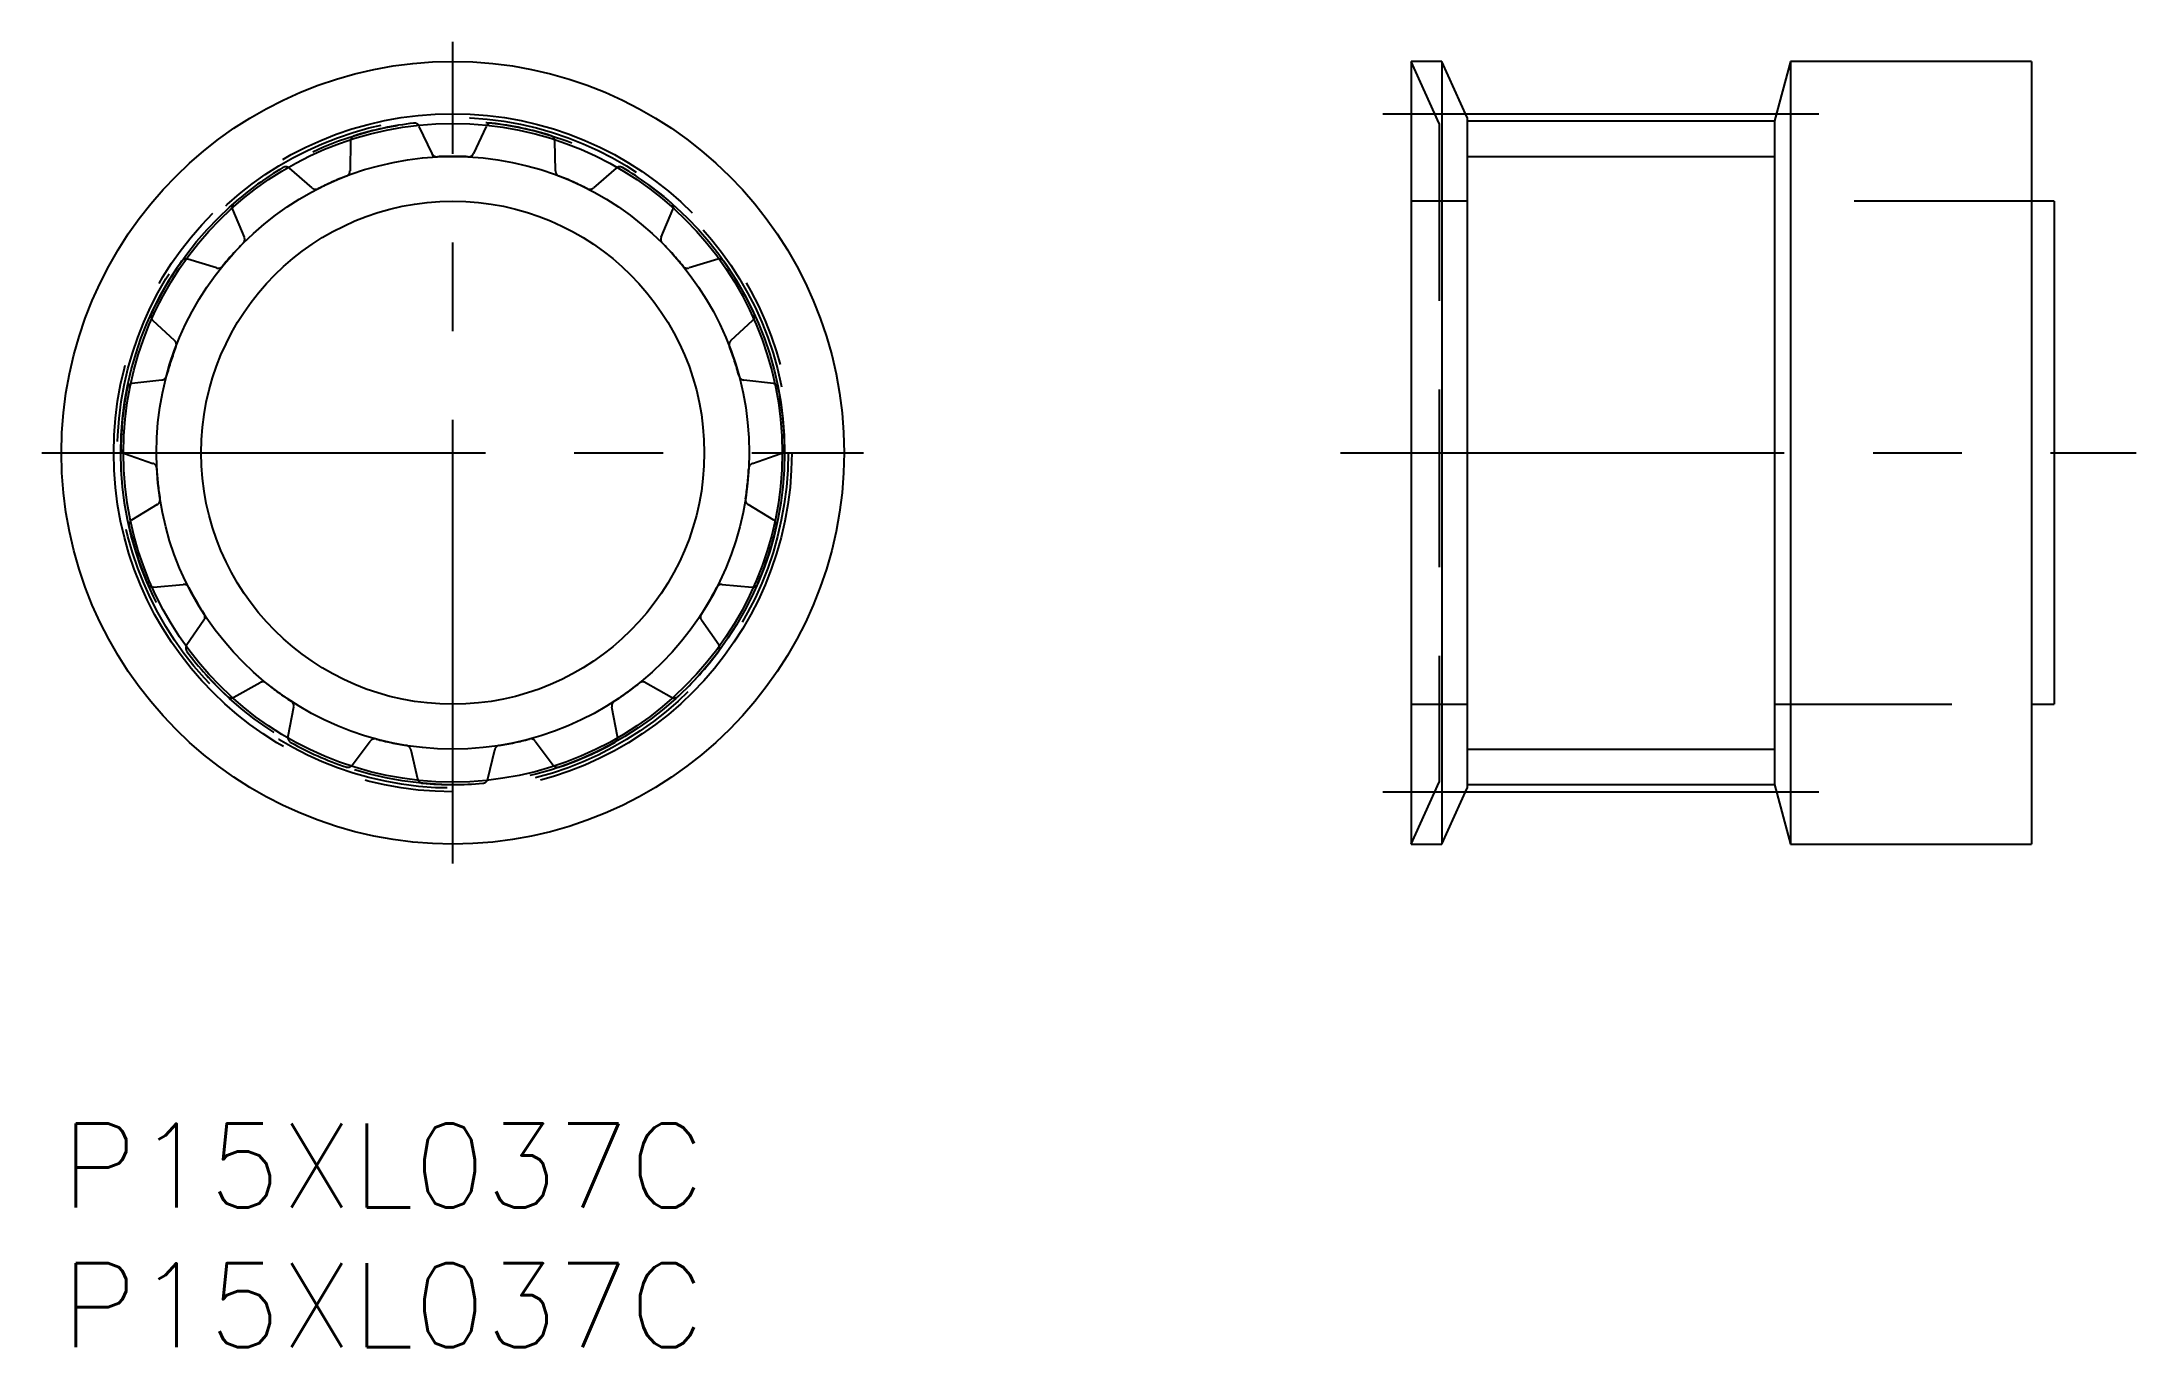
# Model space of a CAD drawing. Extents: x -0.7 to 74.2, y -8 to 38.7.
import ezdxf

# ---------------------------------------------------------------- set-up
doc = ezdxf.new("R2010")
doc.units = 0
doc.header["$LTSCALE"] = 0.5
for name, pattern in [('CENTER', [50.8, 31.75, -6.35, 6.35, -6.35]), ('DASHED', [19.05, 12.7, -6.35]), ('PHANTOM', [63.5, 31.75, -6.35, 6.35, -6.35, 6.35, -6.35])]:
    doc.linetypes.add(name, pattern=pattern)
for name, color, linetype in [('MSM_CENTER', 1, 'CENTER'), ('MSM_CONTINUOUS', 7, 'CONTINUOUS'), ('MSM_DASHED', 4, 'DASHED'), ('MSM_IMAGINARY', 6, 'PHANTOM'), ('MSM_NARROW', 5, 'CONTINUOUS'), ('MSM_PART_NUMBER', 7, 'CONTINUOUS')]:
    doc.layers.add(name, color=color, linetype=linetype)
doc.styles.get("Standard").update_dxf_attribs({"font": 'txt.shx', "height": 3, "bigfont": 'bigfont.shx'})

msp = doc.modelspace()

# ---------------------------------------------------------------- linework, layer by layer
at = {"layer": 'MSM_CENTER'}
for p, q in [((14, 9.3), (14, 38.7)), ((47.273, 36.13), (62.878, 36.13)), ((-0.7, 24), (28.7, 24)), ((45.766, 24), (74.229, 24)), ((47.273, 11.87), (62.878, 11.87))]:
    msp.add_line(p, q, dxfattribs=at)
msp.add_circle((14, 24), 12.13, dxfattribs=at)
at = {"layer": 'MSM_CONTINUOUS'}
for p, q in [((49.388, 38), (48.291, 38)), ((48.291, 38), (48.291, 10)), ((50.291, 36), (49.388, 38)), ((49.388, 38), (49.388, 10)), ((61.86, 38), (61.291, 35.875)), ((70.491, 38), (61.86, 38)), ((61.86, 38), (61.86, 10)), ((70.491, 38), (70.491, 10)), ((50.291, 36), (50.291, 12)), ((50.291, 35.875), (61.291, 35.875)), ((61.291, 35.875), (61.291, 12.125)), ((71.291, 33), (70.491, 33)), ((71.291, 33), (71.291, 15)), ((70.491, 15), (71.291, 15)), ((49.388, 10), (50.291, 12)), ((50.291, 12.125), (61.291, 12.125)), ((61.291, 12.125), (61.86, 10)), ((48.291, 10), (49.388, 10)), ((61.86, 10), (70.491, 10))]:
    msp.add_line(p, q, dxfattribs=at)
for radius in [14, 11.785, 9]:
    msp.add_circle((14, 24), radius, dxfattribs=at)
at = {"layer": 'MSM_DASHED'}
for p, q in [((49.291, 35.785), (48.291, 38)), ((13.258, 34.706), (12.804, 35.678)), ((15.196, 35.678), (14.742, 34.706)), ((49.291, 35.785), (49.291, 12.215)), ((10.342, 35.155), (10.324, 34.082)), ((17.676, 34.082), (17.658, 35.155)), ((8.967, 33.478), (8.158, 34.182)), ((19.842, 34.182), (19.033, 33.478)), ((50.291, 33), (48.291, 33)), ((70.491, 33), (61.291, 33)), ((70.491, 33), (61.291, 33)), ((6.122, 32.703), (6.541, 31.715)), ((21.459, 31.715), (21.878, 32.703)), ((5.547, 30.612), (4.521, 30.926)), ((23.479, 30.926), (22.453, 30.612)), ((3.263, 28.746), (4.047, 28.014)), ((23.953, 28.014), (24.737, 28.746)), ((3.589, 26.602), (2.524, 26.472)), ((25.476, 26.472), (24.411, 26.602)), ((2.261, 23.968), (3.275, 23.619)), ((24.725, 23.619), (25.739, 23.968)), ((3.43, 22.143), (2.511, 21.59)), ((25.489, 21.59), (24.57, 22.143)), ((3.289, 19.196), (4.357, 19.29)), ((23.643, 19.29), (24.711, 19.196)), ((5.1, 18.004), (4.484, 17.125)), ((23.516, 17.125), (22.9, 18.004)), ((6.168, 15.255), (7.107, 15.775)), ((20.893, 15.775), (21.832, 15.255)), ((48.291, 15), (50.291, 15)), ((61.291, 15), (70.491, 15)), ((61.291, 15), (70.491, 15)), ((8.308, 14.902), (8.103, 13.849)), ((19.897, 13.849), (19.692, 14.902)), ((10.402, 12.826), (11.048, 13.682)), ((16.952, 13.682), (17.598, 12.826)), ((12.5, 13.374), (12.742, 12.329)), ((15.258, 12.329), (15.5, 13.374)), ((48.291, 10), (49.291, 12.215))]:
    msp.add_line(p, q, dxfattribs=at)
msp.add_circle((14, 24), 12, dxfattribs=at)
for centre, radius, start, end in [((10.542, 35.151), 0.2, 107.22674, 179), ((14, 24), 11.875, 96.77326, 107.22674), ((12.623, 35.594), 0.2, 25, 96.77321), ((15.377, 35.594), 0.2, 83.22675, 155), ((14, 24), 11.875, 72.77326, 83.22674), ((17.458, 35.151), 0.2, 1, 72.77326), ((13.439, 34.79), 0.2, 205, 272.97677), ((14, 24), 10.605, 87.02323, 92.97677), ((14.561, 34.79), 0.2, 267.02323, 335), ((14, 24), 11.875, 120.77326, 131.22674), ((8.027, 34.031), 0.2, 49, 120.77326), ((14, 24), 10.605, 111.02323, 116.97676), ((10.124, 34.086), 0.2, 291.02323, 359), ((17.876, 34.086), 0.2, 181, 248.97677), ((14, 24), 10.605, 63.02323, 68.97677), ((19.973, 34.031), 0.2, 59.22675, 131), ((14, 24), 11.875, 48.77326, 59.22674), ((9.099, 33.629), 0.2, 229, 296.97679), ((18.901, 33.629), 0.2, 243.02323, 311), ((6.306, 32.781), 0.2, 131.22674, 203), ((21.694, 32.781), 0.2, 337, 48.77326), ((14, 24), 10.605, 135.02323, 140.97676), ((6.357, 31.637), 0.2, 315.02323, 23), ((21.643, 31.637), 0.2, 157, 224.97677), ((14, 24), 10.605, 39.02323, 44.97676), ((14, 24), 11.875, 144.77326, 155.22674), ((4.463, 30.734), 0.2, 73, 144.77326), ((23.537, 30.734), 0.2, 35.22674, 107), ((14, 24), 11.875, 24.77326, 35.22674), ((5.606, 30.803), 0.2, 253, 320.97678), ((22.394, 30.803), 0.2, 219.02323, 287), ((3.399, 28.892), 0.2, 155.22674, 227), ((24.601, 28.892), 0.2, 313, 24.77331), ((14, 24), 10.605, 159.02323, 164.97676), ((3.911, 27.868), 0.2, 339.02323, 47), ((24.089, 27.868), 0.2, 133, 200.97678), ((14, 24), 10.605, 15.02323, 20.97676), ((14, 24), 11.875, 168.77326, 179.22674), ((2.548, 26.273), 0.2, 97, 168.77326), ((3.564, 26.801), 0.2, 277, 344.97678), ((24.436, 26.801), 0.2, 195.02323, 263), ((25.452, 26.273), 0.2, 11.22675, 83), ((14, 24), 11.875, 0.77326, 11.22674), ((2.326, 24.158), 0.2, 179.22674, 251), ((25.674, 24.158), 0.2, 289, 0.77326), ((3.21, 23.43), 0.2, 3.02323, 71), ((14, 24), 10.605, 183.02323, 188.97676), ((14, 24), 10.605, 351.02323, 356.97676), ((24.79, 23.43), 0.2, 109, 176.97678), ((3.327, 22.314), 0.2, 301, 8.97678), ((24.673, 22.314), 0.2, 171.02323, 239), ((2.614, 21.419), 0.2, 121, 192.77326), ((14, 24), 11.875, 192.77326, 203.22674), ((14, 24), 11.875, 336.77326, 347.22674), ((25.386, 21.419), 0.2, 347.22674, 59), ((3.271, 19.396), 0.2, 203.22674, 275), ((4.375, 19.091), 0.2, 27.02323, 95), ((14, 24), 10.605, 207.02323, 212.97676), ((14, 24), 10.605, 327.02323, 332.97676), ((23.625, 19.091), 0.2, 85, 152.97678), ((24.729, 19.396), 0.2, 265, 336.77331), ((4.936, 18.119), 0.2, 325, 32.97678), ((23.064, 18.119), 0.2, 147.02323, 215), ((4.648, 17.011), 0.2, 145, 216.77326), ((14, 24), 11.875, 216.77326, 227.22674), ((14, 24), 11.875, 312.77326, 323.22674), ((23.352, 17.011), 0.2, 323.22674, 35), ((7.204, 15.6), 0.2, 51.02323, 119), ((14, 24), 10.605, 231.02323, 236.97676), ((14, 24), 10.605, 303.02323, 308.97676), ((20.796, 15.6), 0.2, 61, 128.97678), ((6.072, 15.43), 0.2, 227.22674, 299), ((8.112, 14.941), 0.2, 349, 56.97678), ((19.888, 14.941), 0.2, 123.02323, 191), ((21.928, 15.43), 0.2, 241, 312.77331), ((8.299, 13.811), 0.2, 169, 240.77326), ((14, 24), 11.875, 240.77326, 251.22674), ((11.208, 13.562), 0.2, 75.02323, 143), ((14, 24), 10.605, 255.02323, 260.97676), ((12.305, 13.329), 0.2, 13, 80.97678), ((15.695, 13.329), 0.2, 99.02323, 167), ((14, 24), 10.605, 279.02323, 284.97676), ((16.792, 13.562), 0.2, 37, 104.97678), ((14, 24), 11.875, 288.77326, 299.22674), ((19.701, 13.811), 0.2, 299.22674, 11), ((10.243, 12.946), 0.2, 251.22674, 323), ((17.757, 12.946), 0.2, 217, 288.77331), ((12.936, 12.374), 0.2, 193, 264.77331), ((14, 24), 11.875, 264.77326, 275.22674), ((15.064, 12.374), 0.2, 275.22674, 347)]:
    msp.add_arc(centre, radius, start, end, dxfattribs=at)
at = {"layer": 'MSM_IMAGINARY'}
msp.add_circle((14, 24), 11.875, dxfattribs=at)
at = {"layer": 'MSM_NARROW'}
for p, q in [((13.315, 34.583), (13.258, 34.706)), ((14.685, 34.583), (14.742, 34.706)), ((50.291, 34.605), (61.291, 34.605)), ((50.291, 13.395), (61.291, 13.395))]:
    msp.add_line(p, q, dxfattribs=at)
msp.add_circle((14, 24), 10.605, dxfattribs=at)

# ---------------------------------------------------------------- texts
at = {"layer": 'MSM_PART_NUMBER'}
for p in [(0, -3), (0, -8)]:
    msp.add_text('P15XL037C', height=3, dxfattribs=at).set_placement(p)

doc.saveas('drawing.dxf')
